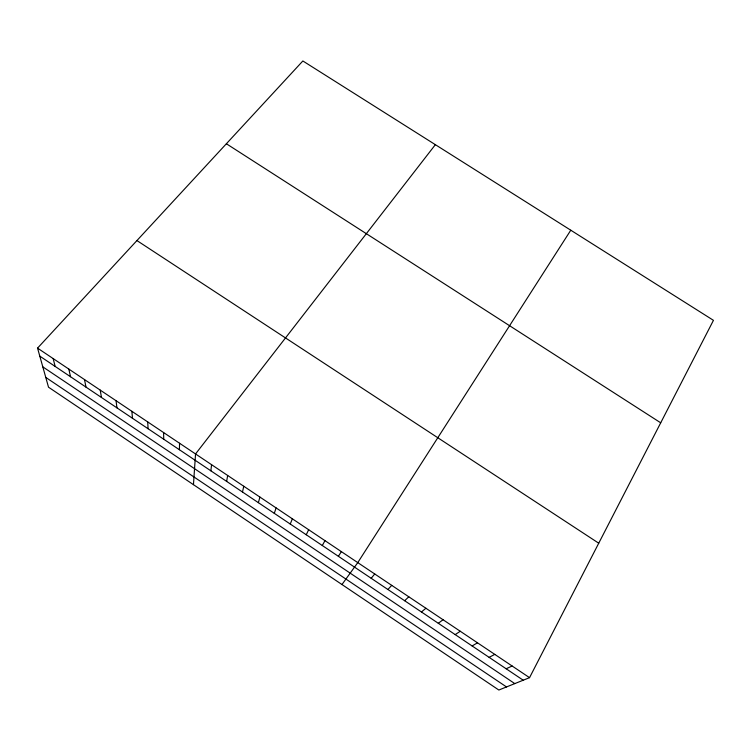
<?xml version="1.0" encoding="UTF-8"?>
<svg xmlns="http://www.w3.org/2000/svg" width="751" height="751" viewBox="0 0 751 751"><rect width="100%" height="100%" fill="white"/><g stroke="black" fill="none" stroke-linecap="round" stroke-linejoin="round"><path stroke-width="1.13" d="M179.405 449.718L179.555 443.24M193.458 484.667L195.542 453.951L435.364 144.671M210.871 470.821L211.566 464.681M226.661 481.4L227.647 475.449M242.498 492.018L243.756 486.244M258.382 502.663L259.912 497.068M274.293 513.337L276.115 507.92M290.261 524.038L292.364 518.8M306.258 534.768L308.652 529.708M529.539 677.665L713.45 320.33L302.86 60.972L37.55 348.126L48.515 387.197L498.842 690.028L529.539 677.665L37.55 348.126M322.31 545.517L324.976 540.645M338.391 556.303L341.358 551.619M570.779 230.21L357.776 562.612L341.968 584.541M371.191 578.289L374.74 573.971M387.901 589.488L391.74 585.367M404.648 600.725L408.797 596.792M421.452 611.981L425.911 608.254M438.302 623.274L443.062 619.735M455.19 634.604L460.26 631.262M472.126 645.954L477.505 642.809M489.117 657.341L494.806 654.393M506.146 668.756L512.144 666.015M226.38 143.751L660.711 422.813M136.926 240.564L598.744 543.208M39.803 356.143L523.222 680.209M42.807 366.863L514.792 683.607M45.773 377.415L506.512 686.94M53.161 358.584L55.152 366.432M68.82 369.07L70.538 376.749M84.516 379.574L85.971 387.094M100.249 390.116L101.441 397.467M116.029 400.687L116.959 407.859M131.847 411.285L132.505 418.288M147.703 421.902L148.097 428.737M163.605 432.557L163.727 439.213"/></g></svg>
